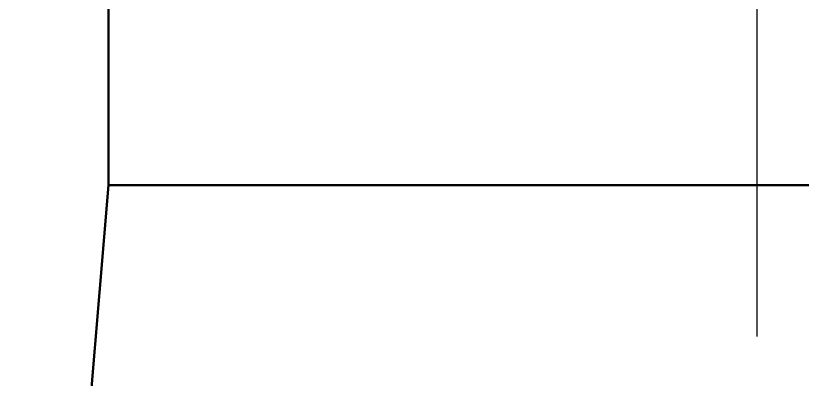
# Model space of a CAD drawing. Header units: inches. Extents: x 0.5 to 16.8, y 0.4 to 9.6.
# Drawn here: x 4.629 to 5.674, y 6.953 to 7.435 of the extents above; entities that cross this region are included whole.
import ezdxf

# ---------------------------------------------------------------- set-up
doc = ezdxf.new("R2010")
doc.units = ezdxf.units.IN
doc.header["$LTSCALE"] = 0.75
doc.header["$MEASUREMENT"] = 0
doc.linetypes.add('PHANTOM2', pattern=[1.25, 0.625, -0.125, 0.125, -0.125, 0.125, -0.125])
doc.layers.add('Annotations', color=7, linetype='Continuous', lineweight=25)
doc.layers.add('Visible', color=7, linetype='Continuous', lineweight=50)

msp = doc.modelspace()

# ---------------------------------------------------------------- linework, layer by layer
at = {"layer": 'Annotations', "linetype": 'PHANTOM2', "lineweight": 25}
msp.add_line((5.6132, 9.4158), (5.6132, 5.4538), dxfattribs=at)
at = {"layer": 'Visible', "extrusion": (0, 1, 0)}
for p, q in [((4.752, 9.1785, 0.0517), (4.752, 7.21, 0.0517)), ((4.752, 7.21, 0.0525), (4.629, 5.7336, 0.1756)), ((6.2292, 7.21, 0.2977), (4.9972, 7.21, 0.2977)), ((6.2284, 7.21, 0.2977), (4.9981, 7.21, 0.2977))]:
    msp.add_line(p, q, dxfattribs=at)
at = {"layer": 'Visible', "extrusion": (0, -1, 0)}
msp.add_ellipse((4.9989, 7.21, 0.0508), major_axis=(-0.1752, 0, 0.1752), ratio=0.993127, start_param=-0.78195, end_param=0.78195, dxfattribs=at)

doc.saveas('drawing.dxf')
